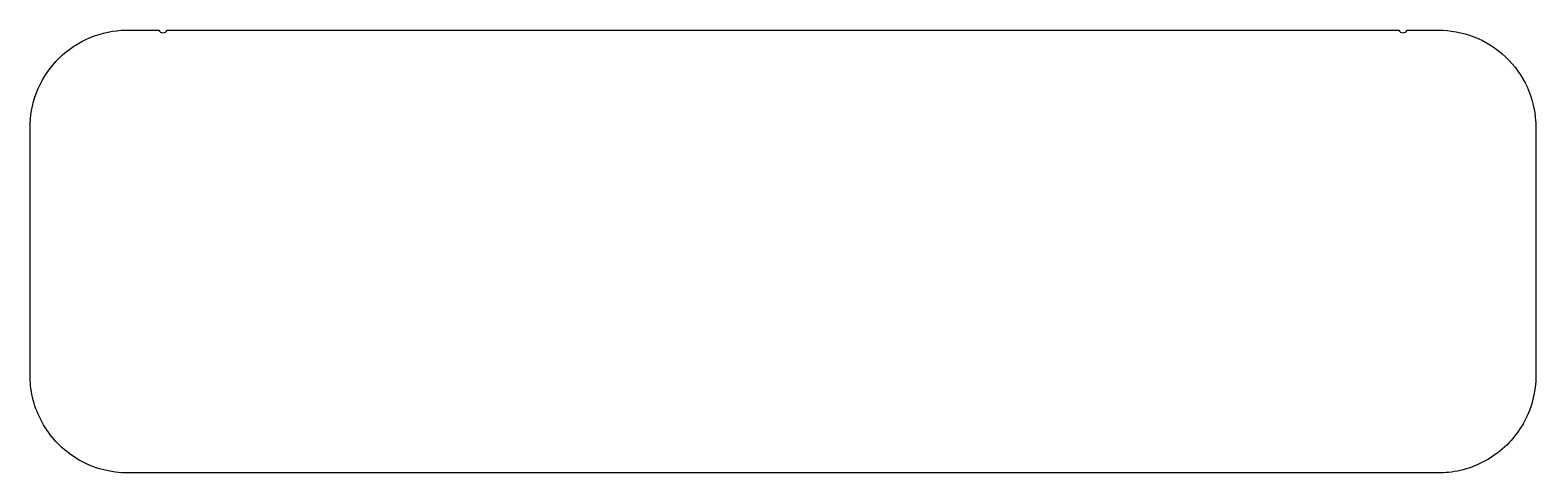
# Model space of a CAD drawing. Header units: millimetres. Extents: x -425 to 425, y -125 to 125.
import ezdxf

# ---------------------------------------------------------------- set-up
doc = ezdxf.new("R2010")
doc.units = ezdxf.units.MM
doc.layers.get('0').update_dxf_attribs({"linetype": 'CONTINUOUS'})

msp = doc.modelspace()

# ---------------------------------------------------------------- linework, layer by layer
msp.add_line((-347.72, 125), (347.72, 125))
for centre in [(-350, 126.02), (350, 126.02)]:
    msp.add_arc(centre, 2.5, 203.96639, 336.03361)
for points, knots in [([(425, -70), (425, -78.98), (422.76, -87.94), (418.54, -95.87), (414.33, -103.77), (408.15, -110.62), (400.72, -115.62), (393.28, -120.63), (384.61, -123.78), (375.7, -124.7), (373.81, -124.9), (371.9, -125), (370, -125), (148.42, -125), (-148.42, -125), (-370, -125), (-378.98, -125), (-387.94, -122.76), (-395.87, -118.54), (-403.77, -114.33), (-410.62, -108.15), (-415.62, -100.72), (-420.63, -93.28), (-423.78, -84.61), (-424.7, -75.7), (-424.9, -73.81), (-425, -71.9), (-425, -70), (-425, -26.71), (-425, 23.33), (-425, 70), (-425, 76.18), (-423.92, 82.98), (-421.38, 89.63), (-418.98, 95.91), (-415.28, 102.02), (-410.46, 107.25), (-405.68, 112.44), (-399.82, 116.75), (-393.47, 119.74), (-387.04, 122.77), (-380.15, 124.46), (-373.52, 124.89), (-372.34, 124.96), (-371.16, 125), (-370, 125), (-364.09, 125), (-358.19, 125), (-352.28, 125)], [-1, -1, -1, -1, -0.980358, -0.980358, -0.980358, -0.960756, -0.960756, -0.960756, -0.9411467, -0.9411467, -0.9411467, -0.9369833, -0.9369833, -0.9369833, -0.6036335, -0.6036335, -0.6036335, -0.5839915, -0.5839915, -0.5839915, -0.5643895, -0.5643895, -0.5643895, -0.5447802, -0.5447802, -0.5447802, -0.5406168, -0.5406168, -0.5406168, -0.4754887, -0.4754887, -0.4754887, -0.4629388, -0.4629388, -0.4629388, -0.451081, -0.451081, -0.451081, -0.4393148, -0.4393148, -0.4393148, -0.427416, -0.427416, -0.427416, -0.4252893, -0.4252893, -0.4252893, -0.4178688, -0.4178688, -0.4178688, -0.4178688]), ([(352.28, 125), (358.19, 125), (364.09, 125), (370, 125), (376.51, 125), (383.42, 123.8), (389.99, 121.24), (396.52, 118.69), (402.69, 114.8), (407.86, 109.9), (413.02, 105), (417.15, 99.12), (419.99, 92.94), (422.9, 86.59), (424.45, 79.95), (424.87, 73.76), (424.96, 72.49), (425, 71.23), (425, 70), (425, 23.33), (425, -26.71), (425, -70)], [-0.122748, -0.122748, -0.122748, -0.122748, -0.1153275, -0.1153275, -0.1153275, -0.103426, -0.103426, -0.103426, -0.0915965, -0.0915965, -0.0915965, -0.0797737, -0.0797737, -0.0797737, -0.0676298, -0.0676298, -0.0676298, -0.0651281, -0.0651281, -0.0651281, 0, 0, 0, 0])]:
    msp.add_open_spline(points, degree=3, knots=knots)

doc.saveas('drawing.dxf')
